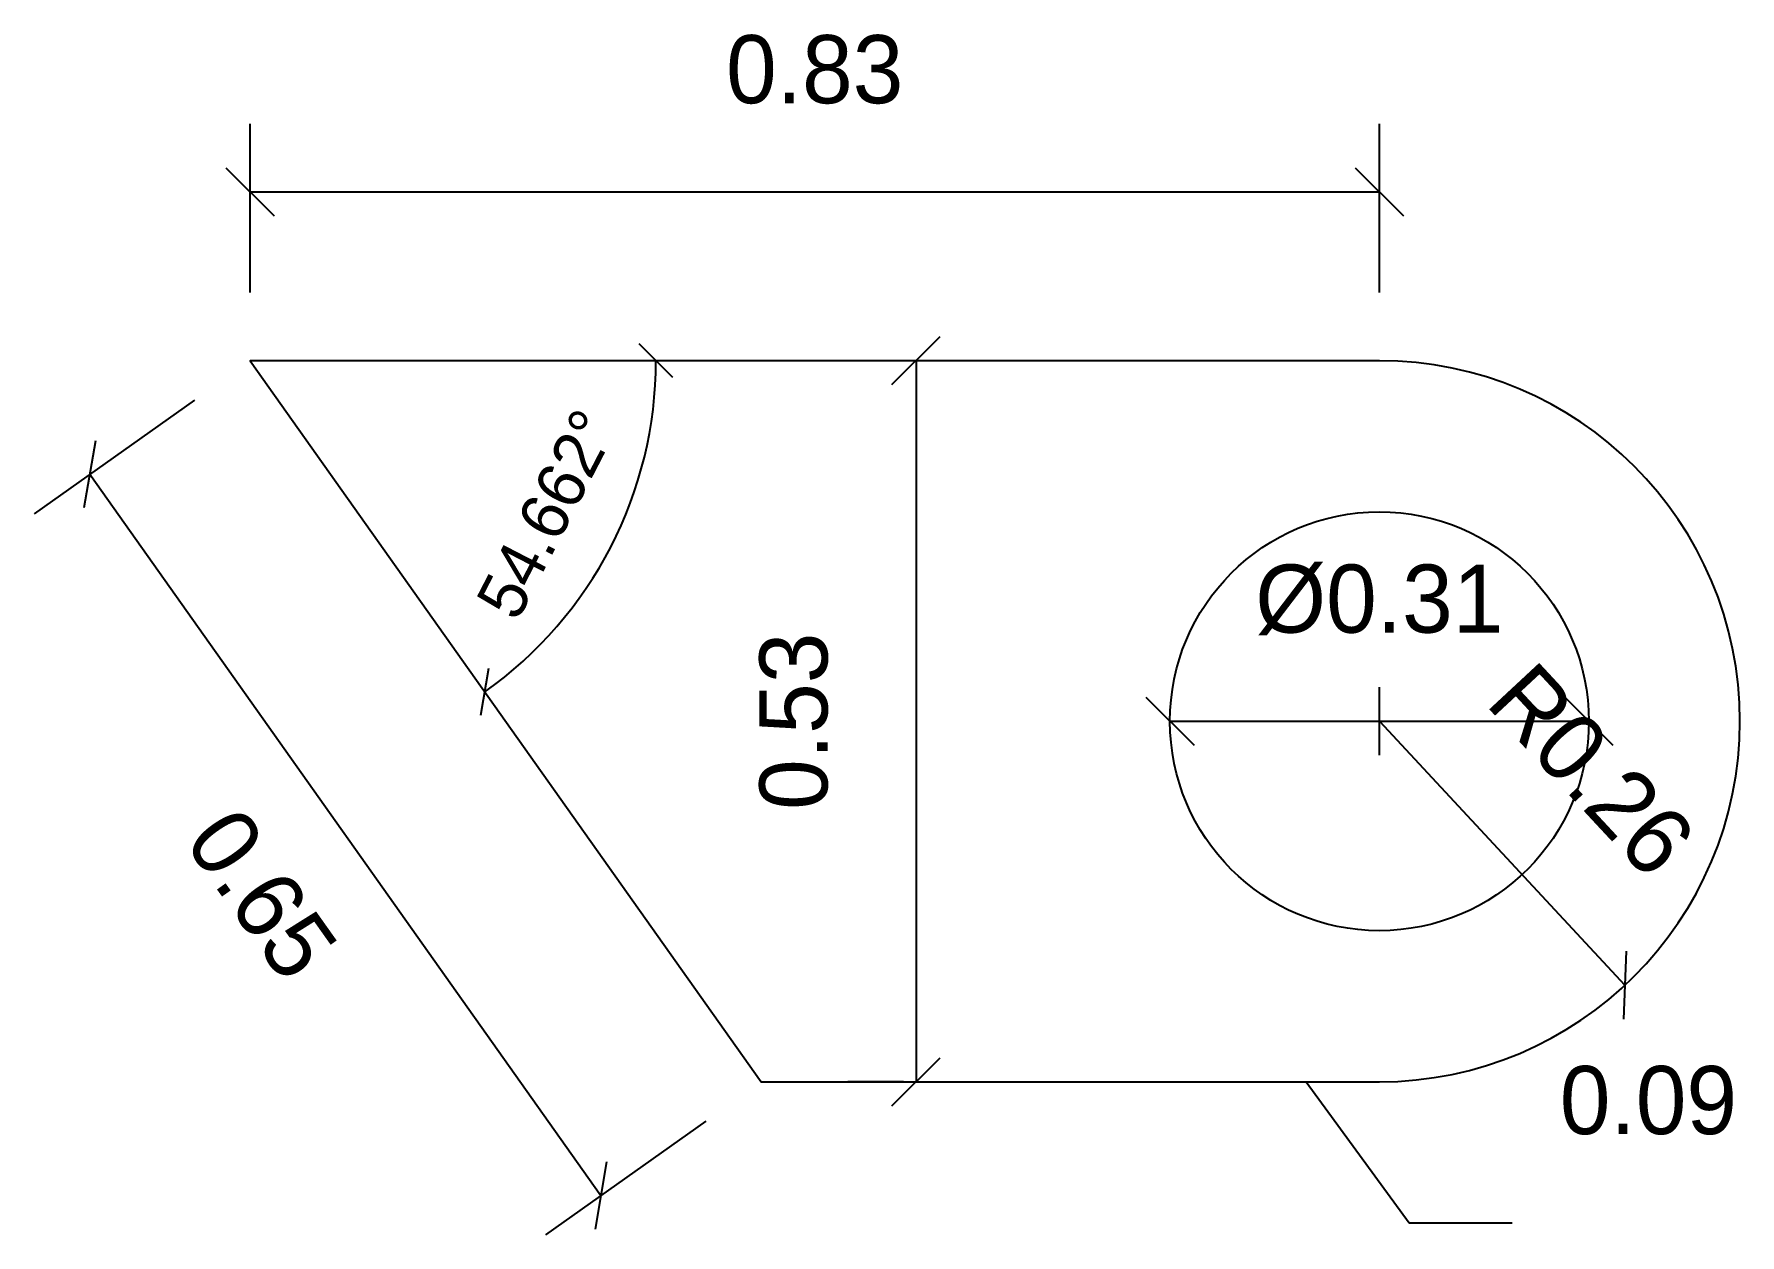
# Model space of a CAD drawing. Header units: millimetres. Extents: x -0.09 to 1.16, y -0.03 to 0.86.
import ezdxf
from ezdxf.enums import TextEntityAlignment as Align

# ---------------------------------------------------------------- set-up
doc = ezdxf.new("R2010")
doc.units = ezdxf.units.MM
doc.layers.get('0').update_dxf_attribs({"linetype": 'CONTINUOUS'})
doc.dimstyles.get("Standard").update_dxf_attribs({"dimtxt": 0.035, "dimasz": 0.05, "dimexe": 0.03, "dimexo": 0.02, "dimgap": 0.025, "dimtad": 4, "dimtih": 1, "dimtoh": 1, "dimdec": 3, "dimzin": 0, "dimdsep": 46, "dimtsz": 0.035, "dimcen": 0.09, "dimadec": 3, "dimazin": 0, "dimtfac": 1, "dimtdec": 4, "dimtofl": 0, "dimtmove": 0, "dimatfit": 3, "dimfxl": 1, "dimtolj": 1, "dimtzin": 0, "dimarcsym": 0})

# ---------------------------------------------------------------- blocks, each defined once
blk = doc.blocks.new('*D19')
for p, q in [((0.3801, 0.6035), (0.3553, 0.6282)), ((0.2392, 0.3556), (0.245, 0.3901))]:
    blk.add_line(p, q)
blk.add_arc((0.0698, 0.6158), 0.2979, -54.6625, 0)
blk.add_text('54.662°', height=0.035, rotation=62.6688).set_placement((0.3122, 0.4905), align=Align.BOTTOM_CENTER)
blk = doc.blocks.new('*D22')
for p, q in [((0.7618, 0.0867), (0.845, 0.0867)), ((0.845, 0.0867), (0.9206, -0.0168)), ((0.9206, -0.0168), (0.9961, -0.0168))]:
    blk.add_line(p, q)
blk.add_text('0.09', height=0.05).set_placement((1.0961, 0.0332), align=Align.BOTTOM_CENTER)
blk = doc.blocks.new('*D23')
for p, q in [((0.7272, 0.3689), (0.7626, 0.3336)), ((1.0347, 0.3689), (1.07, 0.3336)), ((0.7449, 0.3512), (1.0523, 0.3512))]:
    blk.add_line(p, q)
blk.add_text('Ø0.31', height=0.05, rotation=0).set_placement((0.8986, 0.4012), align=Align.BOTTOM_CENTER)
blk = doc.blocks.new('*D24')
for p, q in [((0.8986, 0.3262), (0.8986, 0.3762)), ((0.8736, 0.3512), (0.9236, 0.3512)), ((0.8986, 0.3512), (1.0788, 0.1575)), ((1.0797, 0.1824), (1.0779, 0.1325))]:
    blk.add_line(p, q)
blk.add_text('R0.26', height=0.05, rotation=312.9142).set_placement((1.0253, 0.2884), align=Align.BOTTOM_CENTER)
blk = doc.blocks.new('*D25')
for p, q in [((0.0698, 0.6658), (0.0698, 0.7897)), ((0.8986, 0.6658), (0.8986, 0.7897)), ((0.0521, 0.7574), (0.0875, 0.722)), ((0.8809, 0.7574), (0.9163, 0.722)), ((0.0698, 0.7397), (0.8986, 0.7397))]:
    blk.add_line(p, q)
blk.add_text('0.83', height=0.05).set_placement((0.4842, 0.7897), align=Align.BOTTOM_CENTER)
blk = doc.blocks.new('*D26')
for p, q in [((0.029, 0.5869), (-0.0887, 0.5034)), ((-0.0437, 0.557), (-0.0521, 0.5077)), ((-0.0479, 0.5324), (0.3273, 0.0032)), ((0.4042, 0.0577), (0.2865, -0.0257)), ((0.3315, 0.0278), (0.3231, -0.0215))]:
    blk.add_line(p, q)
blk.add_text('0.65', height=0.05, rotation=305.3375).set_placement((0.0989, 0.2389), align=Align.TOP_CENTER)
blk = doc.blocks.new('*D27')
for p, q in [((0.5409, 0.5982), (0.5763, 0.6335)), ((0.5493, 0.6158), (0.5086, 0.6158)), ((0.5586, 0.6158), (0.5586, 0.0867)), ((0.5409, 0.069), (0.5763, 0.1043)), ((0.5493, 0.0867), (0.5086, 0.0867))]:
    blk.add_line(p, q)
blk.add_text('0.53', height=0.05, rotation=90).set_placement((0.5086, 0.3512), align=Align.BOTTOM_CENTER)

msp = doc.modelspace()

# ---------------------------------------------------------------- linework, layer by layer
msp.add_lwpolyline([(0.8986, 0.6158), (0.0698, 0.6158), (0.445, 0.0867), (0.8986, 0.0867)])
msp.add_circle((0.8986, 0.3512), 0.1537)
msp.add_arc((0.8986, 0.3512), 0.2646, 270, 90)

# ---------------------------------------------------------------- dimensions: what is measured, and where the dimension line sits
dim = msp.add_linear_dim(base=(0.8986, 0.7397), p1=(0.0698, 0.6158), p2=(0.8986, 0.6158), dimstyle='Standard', override={"dimscale": 1, "dimtxt": 0.05, "dimasz": 0.05, "dimexe": 0.05, "dimexo": 0.05, "dimgap": 0.05, "dimtad": 1, "dimdec": 2, "dimlfac": 1, "dimrnd": 0, "dimzin": 0, "dimpost": '<>', "dimtsz": 0.05})
dim.commit()
dim.dimension.update_dxf_attribs({"geometry": '*D25', "text_midpoint": (0.4842, 0.7897)})
dim = msp.add_angular_dim_2l(base=(0.3263178, 0.4643421), line1=((0.4842086, 0.6158286), (0.0698012, 0.6158286)), line2=((0.0698012, 0.6158286), (0.2969843, 0.2954113)), dimstyle='Standard', override={"dimpost": '<>'})
dim.commit()
dim.dimension.update_dxf_attribs({"geometry": '*D19', "text_midpoint": (0.3122433, 0.4905274)})
dim = msp.add_linear_dim(base=(0.5586, 0.0867), p1=(0.5993, 0.6158), p2=(0.5993, 0.0867), angle=90, dimstyle='Standard', override={"dimscale": 1, "dimtxt": 0.05, "dimasz": 0.05, "dimexe": 0.05, "dimexo": 0.05, "dimgap": 0.05, "dimtad": 1, "dimdec": 2, "dimlfac": 1, "dimrnd": 0, "dimzin": 0, "dimpost": '<>', "dimtsz": 0.05})
dim.commit()
dim.dimension.update_dxf_attribs({"geometry": '*D27', "text_midpoint": (0.5086, 0.3512)})
dim = msp.add_aligned_dim(p1=(0.0698, 0.6158), p2=(0.445, 0.0867), distance=-0.1443, dimstyle='Standard', override={"dimscale": 1, "dimtxt": 0.05, "dimasz": 0.05, "dimexe": 0.05, "dimexo": 0.05, "dimgap": 0.05, "dimtad": 1, "dimdec": 2, "dimlfac": 1, "dimrnd": 0, "dimzin": 0, "dimpost": '<>', "dimtsz": 0.05})
dim.commit()
dim.dimension.update_dxf_attribs({"geometry": '*D26', "text_midpoint": (0.0989, 0.2389)})
dim = msp.add_diameter_dim_2p(p1=(1.0523, 0.3512), p2=(0.7449, 0.3512), dimstyle='Standard', override={"dimscale": 1, "dimtxt": 0.05, "dimasz": 0.05, "dimexe": 0.05, "dimexo": 0.05, "dimgap": 0.05, "dimtad": 1, "dimdec": 2, "dimlfac": 1, "dimrnd": 0, "dimzin": 0, "dimpost": '<>', "dimtsz": 0.05})
dim.commit()
dim.dimension.update_dxf_attribs({"geometry": '*D23', "text_midpoint": (0.8986, 0.4012)})
dim = msp.add_radius_dim(center=(0.8986, 0.3512), mpoint=(1.0788, 0.1575), dimstyle='Standard', override={"dimscale": 1, "dimtxt": 0.05, "dimasz": 0.05, "dimexe": 0.05, "dimexo": 0.05, "dimgap": 0.05, "dimtad": 1, "dimdec": 2, "dimlfac": 1, "dimrnd": 0, "dimzin": 0, "dimpost": '<>', "dimtsz": 0.05})
dim.commit()
dim.dimension.update_dxf_attribs({"geometry": '*D24', "text_midpoint": (1.0253, 0.2884)})
dim = msp.add_ordinate_dim(feature_location=(0.7443, 0.0867), offset=(0.2518, -0.1035), dtype=0, origin=(0.9961, -0.0168), dimstyle='Standard', override={"dimscale": 1, "dimtxt": 0.05, "dimasz": 0.05, "dimexe": 0.05, "dimexo": 0.05, "dimgap": 0.05, "dimtad": 1, "dimdec": 2, "dimlfac": 1, "dimrnd": 0, "dimpost": '<>', "dimtsz": 0.05, "dimaunit": 0, "dimadec": 2, "dimazin": 0})
dim.commit()
dim.dimension.update_dxf_attribs({"geometry": '*D22', "text_midpoint": (1.0961, 0.0332)})

doc.saveas('drawing.dxf')
